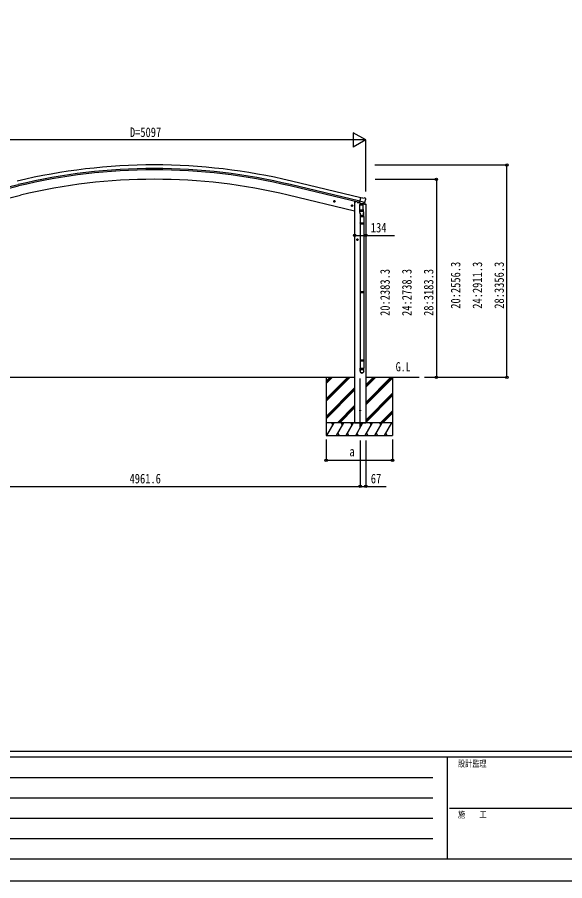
# Model space of a CAD drawing. Units: millimetres, scale not verified. Extents: x -14718 to 14718, y -10395 to 10395.
# Drawn here: x -9749 to -3153, y -10395 to 0 of the extents above; entities that cross this region are included whole.
import ezdxf
from ezdxf.enums import TextEntityAlignment as Align

# ---------------------------------------------------------------- set-up
doc = ezdxf.new("R2010")
doc.units = ezdxf.units.MM
doc.header["$LTSCALE"] = 40
for name, color, linetype in [('0-2_USER1', 3, 'Continuous'), ('0-4_YKK_12', 2, 'Continuous'), ('0-5_YKK_13', 4, 'Continuous'), ('0-6_YKK_A1', 4, 'Continuous'), ('0-7_YKK_D', 6, 'Continuous'), ('0-8_YKK_ZWAK', 7, 'Continuous')]:
    doc.layers.add(name, color=color, linetype=linetype)
doc.styles.add('ＭＳ ゴシック', font='')
doc.styles.get('ＭＳ ゴシック').set_extended_font_data('MS Gothic')

msp = doc.modelspace()

# ---------------------------------------------------------------- linework, layer by layer
at = {"layer": '0-4_YKK_12'}
msp.add_line((-5616.56, -4934.6), (-5616.56, -4350.65), dxfattribs=at)
at = {"layer": '0-5_YKK_13'}
for p, q in [((-5584.18, -2178), (-5610.11, -2171.77)), ((-5584.18, -2178), (-5570.92, -2175.3)), ((-5556.43, -2178.49), (-5569.62, -2175.32)), ((-5553.34, -2180.74), (-5549.48, -2187.03)), ((-5937.74, -2213.55), (-5918.29, -2218.22)), ((-5930.15, -2208.69), (-5935.32, -2214.14)), ((-5930.35, -2225.61), (-5925.68, -2206.16)), ((-5922.85, -2210.44), (-5930.15, -2208.69)), ((-5925.89, -2223.08), (-5920.72, -2217.64)), ((-5920.72, -2217.64), (-5922.85, -2210.44)), ((-5724.12, -2264.92), (-5704.67, -2269.59)), ((-5716.53, -2260.06), (-5721.69, -2265.5)), ((-5716.73, -2276.98), (-5712.06, -2257.53)), ((-5709.23, -2261.81), (-5716.53, -2260.06)), ((-5712.26, -2274.45), (-5707.1, -2269.01)), ((-5707.1, -2269.01), (-5709.23, -2261.81)), ((-5651.55, -2225.26), (-5651.55, -2228.41)), ((-5629.51, -2237.64), (-5647.72, -2233.27)), ((-5624.98, -2256.22), (-5579.18, -2256.22)), ((-5624.98, -2256.22), (-5624.98, -2324.22)), ((-5623.43, -2256.22), (-5617.67, -2256.22)), ((-5623.43, -2256.22), (-5617.67, -2256.22)), ((-5563.17, -2229.62), (-5620.68, -2215.81)), ((-5618.08, -2235.54), (-5618.08, -2250.22)), ((-5618.08, -2250.22), (-5617.67, -2250.22)), ((-5617.67, -2256.22), (-5586.49, -2256.22)), ((-5582.73, -2245.1), (-5590.25, -2243.29)), ((-5547, -2257.45), (-5589.81, -2247.17)), ((-5586.49, -2250.22), (-5586.08, -2250.22)), ((-5586.49, -2250.22), (-5586.49, -2256.22)), ((-5586.49, -2256.22), (-5580.73, -2256.22)), ((-5586.08, -2243.31), (-5586.08, -2250.22)), ((-5580.03, -2244.53), (-5563.65, -2230.04)), ((-5579.18, -2324.22), (-5579.18, -2256.22)), ((-5575.51, -2241.35), (-5549.3, -2247.64)), ((-5549.12, -2189.31), (-5549.39, -2190.46)), ((-5547, -2250.56), (-5547, -2257.45)), ((-5624.98, -2324.22), (-5624.98, -2325.72)), ((-5624.89, -2338.22), (-5624.89, -2338.22)), ((-5624.48, -2339.54), (-5624.48, -2339.54)), ((-5602.08, -2340.22), (-5622.98, -2340.22)), ((-5617.16, -2367.15), (-5619.32, -2340.22)), ((-5618.56, -2370.96), (-5618.56, -2400.14)), ((-5581.18, -2340.22), (-5602.08, -2340.22)), ((-5579.68, -2339.54), (-5579.68, -2339.54)), ((-5579.27, -2338.22), (-5579.26, -2338.22)), ((-5579.18, -2315.37), (-5575.29, -2363.81)), ((-5579.18, -2338.22), (-5579.18, -2325.72)), ((-5573.61, -2361.27), (-5573.07, -2364.2)), ((-5572.56, -2400.14), (-5572.56, -2369.73)), ((-5618.56, -2400.14), (-5572.56, -2400.14)), ((-5618.56, -2478.63), (-5617.56, -2476.63)), ((-5618.56, -2478.63), (-5572.56, -2478.63)), ((-5618.56, -2478.63), (-5618.56, -2486.63)), ((-5618.56, -2486.63), (-5572.56, -2486.63)), ((-5618.56, -2486.63), (-5617.56, -2488.63)), ((-5617.56, -2476.63), (-5573.56, -2476.63)), ((-5617.56, -2488.63), (-5573.56, -2488.63)), ((-5616.56, -2400.14), (-5616.56, -2476.63)), ((-5616.56, -2488.63), (-5616.56, -3300)), ((-5574.56, -2400.14), (-5574.56, -2476.63)), ((-5574.56, -2488.63), (-5574.56, -3300)), ((-5572.56, -2478.63), (-5573.56, -2476.63)), ((-5659.76, -2677.17), (-5639.76, -2677.17)), ((-5653.51, -2670.67), (-5657.27, -2677.17)), ((-5646.01, -2670.67), (-5653.51, -2670.67)), ((-5649.76, -2687.17), (-5649.76, -2667.17)), ((-5642.26, -2677.17), (-5646.01, -2670.67)), ((-5646.01, -2683.67), (-5642.26, -2677.17)), ((-5618.56, -3302), (-5617.56, -3300)), ((-5618.56, -3302), (-5572.56, -3302)), ((-5618.56, -3302), (-5618.56, -3310)), ((-5618.56, -3310), (-5572.56, -3310)), ((-5618.56, -3310), (-5617.56, -3312)), ((-5617.56, -3300), (-5573.56, -3300)), ((-5617.56, -3312), (-5573.56, -3312)), ((-5616.56, -3312), (-5616.56, -4123.37)), ((-5574.56, -3312), (-5574.56, -4123.37)), ((-5572.56, -3302), (-5573.56, -3300)), ((-5618.56, -4125.37), (-5617.56, -4123.37)), ((-5618.56, -4125.37), (-5572.56, -4125.37)), ((-5618.56, -4125.37), (-5618.56, -4133.37)), ((-5618.56, -4133.37), (-5572.56, -4133.37)), ((-5618.56, -4133.37), (-5617.56, -4135.37)), ((-5617.56, -4123.37), (-5573.56, -4123.37)), ((-5617.56, -4135.37), (-5573.56, -4135.37)), ((-5616.56, -4135.37), (-5616.56, -4226.09)), ((-5574.56, -4135.37), (-5574.56, -4226.09)), ((-5572.56, -4125.37), (-5573.56, -4123.37)), ((-5618.56, -4260.24), (-5618.56, -4226.09)), ((-5618.56, -4226.09), (-5572.56, -4226.09)), ((-5572.56, -4260.24), (-5572.56, -4226.09))]:
    msp.add_line(p, q, dxfattribs=at)
for points in [[(-5615.54, -2237.22), (-5625.26, -2234.89), (-5610.11, -2171.77)], [(-5935.32, -2214.14), (-5933.18, -2221.33), (-5925.89, -2223.08)], [(-5721.69, -2265.5), (-5719.56, -2272.7), (-5712.26, -2274.45)], [(-5623.43, -2256.22), (-5620.38, -2252.8), (-5618.08, -2250.22)], [(-5617.67, -2250.22), (-5619.11, -2251.5), (-5620.38, -2252.8)], [(-5617.67, -2256.22), (-5617.29, -2254.49), (-5616.73, -2252.87), (-5615.97, -2251.4), (-5615.22, -2250.38), (-5614.32, -2249.48), (-5613.27, -2248.69), (-5612.06, -2248.02), (-5610.72, -2247.47), (-5609.26, -2247.03), (-5607.78, -2246.7), (-5606.23, -2246.47), (-5604.63, -2246.31), (-5602.18, -2246.22), (-5601.32, -2246.23), (-5599.73, -2246.3), (-5598.13, -2246.44), (-5596.57, -2246.67), (-5595.08, -2246.98), (-5593.69, -2247.38), (-5592.4, -2247.88), (-5591.23, -2248.48), (-5589.28, -2250), (-5588.51, -2250.91), (-5587.71, -2252.24), (-5587.11, -2253.71), (-5586.67, -2255.29), (-5586.49, -2256.22)], [(-5617.67, -2250.22), (-5617.67, -2256.22), (-5586.49, -2256.22), (-5580.73, -2256.22)], [(-5615.54, -2237.22), (-5615.3, -2237.37), (-5590.53, -2243.32), (-5590.25, -2243.29)], [(-5583.78, -2252.8), (-5585.03, -2251.51), (-5586.49, -2250.22)], [(-5580.73, -2256.22), (-5583.78, -2252.8), (-5586.08, -2250.22)], [(-5562.9, -2229.04), (-5563.49, -2229.89), (-5563.65, -2230.04)], [(-5579.18, -2325.72), (-5579.18, -2324.22), (-5624.98, -2324.22)], [(-5624.89, -2325.72), (-5624.98, -2325.72), (-5624.98, -2338.22)], [(-5572.56, -2478.63), (-5572.56, -2486.63), (-5573.56, -2488.63)], [(-5657.27, -2677.17), (-5653.51, -2683.67), (-5646.01, -2683.67)], [(-5572.56, -3302), (-5572.56, -3310), (-5573.56, -3312)], [(-5572.56, -4125.37), (-5572.56, -4133.37), (-5573.56, -4135.37)]]:
    msp.add_lwpolyline(points, dxfattribs=at)
for centre, radius in [((-5928.02, -2215.89), 8.5), ((-5928.02, -2215.89), 7.7), ((-5928.02, -2215.89), 6.5), ((-5714.4, -2267.26), 8.5), ((-5714.4, -2267.26), 7.7), ((-5714.4, -2267.26), 6.5), ((-5649.76, -2677.17), 8.5), ((-5649.76, -2677.17), 7.7), ((-5649.76, -2677.17), 6.5), ((-5616.56, -4733.66), 5)]:
    msp.add_circle(centre, radius, dxfattribs=at)
for centre, radius, start, end in [((-5570.32, -2178.24), 3, 76.5, 101.5), ((-5557.6, -2183.35), 5, 31.5, 76.5), ((-5646.55, -2228.41), 5, 180, 256.5), ((-5746.2, -2143.21), 202.4, 334.90875, 346.5), ((-5550, -2250.56), 3, 0, 76.5), ((-5622.98, -2338.22), 2, 180, 221.38698), ((-5622.98, -2338.22), 2, 221.40963, 270), ((-5581.18, -2338.22), 2, 270, 318.59037), ((-5581.18, -2338.22), 2, 318.6071, 0), ((-5602.56, -2369.68), 30, 0, 10.52388)]:
    msp.add_arc(centre, radius, start, end, dxfattribs=at)
for centre, major_axis, ratio, start_param, end_param in [((-5582.04, -2242.17), (0.73, -2.92), 0.997631, 5.80419048, 5.89294842), ((-5582.07, -2242.05), (-2.63, 3.16), 0.650902, 2.11455212, 2.18736272), ((-5582.01, -2242.27), (0.73, -2.92), 0.997631, 5.96575902, 6.76218013), ((-5552.04, -2188.6), (1.57, -2.57), 0.99628, 0.7835347, 1.57079633), ((-5596.23, -2365.49), (-23, 0), 0.996195, 5.94260768, 9.92434405), ((-5596.22, -2365.49), (-21, 0), 0.996195, 0.07955725, 3.22167647), ((-5595.56, -4258.49), (23, 0), 0.996195, 6.28318531, 9.42477796), ((-5595.56, -4260.24), (23, 0), 0.996195, 6.28318531, 9.42477796), ((-5595.56, -4260.24), (0, -23.43), 0.981806, 4.71238898, 7.85398163)]:
    msp.add_ellipse(centre, major_axis=major_axis, ratio=ratio, start_param=start_param, end_param=end_param, dxfattribs=at)
msp.add_ellipse((-5595.56, -4260.24), major_axis=(-21, 0), ratio=0.996195, dxfattribs=at)
at = {"layer": '0-6_YKK_A1'}
for p, q in [((-5610.5, -2173.41), (-6446.21, -1972.77)), ((-10574.17, -2215.38), (-9738.45, -2014.75)), ((-10570.24, -2231.75), (-9734.52, -2031.11)), ((-5624.51, -2231.75), (-6460.22, -2031.11)), ((-5620.58, -2215.38), (-6456.29, -2014.75)), ((-10511.18, -2333.78), (-9708.14, -2140.99)), ((-5683.56, -2333.78), (-6486.6, -2140.99)), ((-5683.56, -2220.66), (-5670.69, -2220.66)), ((-5683.56, -2220.66), (-5683.56, -4883.66)), ((-5549.56, -2256.94), (-5549.56, -4883.66)), ((-10511.18, -4333.66), (-5683.56, -4333.66)), ((-6027.31, -4333.66), (-6027.31, -5033.66)), ((-6027.31, -4594.39), (-5766.58, -4333.66)), ((-6027.31, -4608.53), (-5752.44, -4333.66)), ((-6027.31, -4622.67), (-5738.3, -4333.66)), ((-6027.31, -4410.54), (-5950.43, -4333.66)), ((-6027.31, -4396.4), (-5964.57, -4333.66)), ((-6027.31, -4382.26), (-5978.71, -4333.66)), ((-5549.56, -4333.66), (-4907.81, -4333.67)), ((-5549.56, -4637.14), (-5246.08, -4333.66)), ((-5549.56, -4651.28), (-5231.94, -4333.66)), ((-5549.56, -4453.29), (-5429.93, -4333.66)), ((-5549.56, -4439.15), (-5444.07, -4333.66)), ((-5549.56, -4425.01), (-5458.21, -4333.66)), ((-5549.56, -4665.42), (-5227.31, -4343.18)), ((-5227.31, -4333.66), (-5227.31, -5033.66)), ((-6027.31, -4806.52), (-5683.56, -4462.77)), ((-6027.31, -4820.66), (-5683.56, -4476.91)), ((-6027.31, -4834.81), (-5683.56, -4491.06)), ((-5549.56, -4849.27), (-5227.31, -4527.02)), ((-5549.56, -4863.41), (-5227.31, -4541.16)), ((-5549.56, -4877.56), (-5227.31, -4555.31)), ((-5892.32, -4883.66), (-5683.56, -4674.9)), ((-5878.18, -4883.66), (-5683.56, -4689.05)), ((-5864.04, -4883.66), (-5683.56, -4703.19)), ((-5371.82, -4883.66), (-5227.31, -4739.15)), ((-5357.68, -4883.66), (-5227.31, -4753.3)), ((-5343.54, -4883.66), (-5227.31, -4767.44)), ((-5227.31, -4883.66), (-6027.31, -4883.66)), ((-6017.02, -5033.66), (-5930.42, -4883.66)), ((-5945.42, -4909.64), (-5960.42, -4883.66)), ((-5901.55, -5033.66), (-5814.95, -4883.66)), ((-5829.95, -4909.64), (-5844.95, -4883.66)), ((-5786.08, -5033.66), (-5699.48, -4883.66)), ((-5714.48, -4909.64), (-5729.48, -4883.66)), ((-5683.56, -4883.66), (-5549.56, -4883.66)), ((-5670.61, -5033.66), (-5584.01, -4883.66)), ((-5599.01, -4909.64), (-5614.01, -4883.66)), ((-5555.14, -5033.66), (-5468.54, -4883.66)), ((-5483.54, -4909.64), (-5498.54, -4883.66)), ((-5439.67, -5033.66), (-5353.07, -4883.66)), ((-5383.07, -4883.66), (-5368.07, -4909.64)), ((-5324.2, -5033.66), (-5237.6, -4883.66)), ((-6027.31, -5033.66), (-5227.31, -5033.66)), ((-5886.55, -5007.68), (-5871.56, -5033.66)), ((-5771.08, -5007.68), (-5756.08, -5033.66)), ((-5655.61, -5007.68), (-5640.61, -5033.66)), ((-5540.14, -5007.68), (-5525.15, -5033.66)), ((-5424.67, -5007.68), (-5409.68, -5033.66)), ((-5309.2, -5007.68), (-5294.2, -5033.66))]:
    msp.add_line(p, q, dxfattribs=at)
for radius in [7073, 7029.83, 7013, 6900]:
    msp.add_arc((-8097.37, -8850.34), radius, 76.5, 103.5, dxfattribs=at)
at = {"layer": '0-7_YKK_D'}
for p, q in [((-5549.06, -1477.34), (-5700.62, -1389.84)), ((-5700.62, -1389.84), (-5700.62, -1564.84)), ((-5724.06, -1477.34), (-10470.68, -1477.34)), ((-5549.06, -1477.34), (-5852.17, -1477.34)), ((-5549.06, -1477.34), (-5700.62, -1564.84)), ((-5549.06, -2097.79), (-5549.06, -1476.34)), ((-5442.41, -1777.34), (-3848.56, -1777.34)), ((-3849.56, -4333.66), (-3849.56, -1777.34)), ((-5434.74, -1950.34), (-4698.56, -1950.34)), ((-4699.56, -1950.34), (-4699.56, -4333.66)), ((-4842.57, -4333.66), (-3848.56, -4333.66)), ((-4842.57, -4333.66), (-4698.56, -4333.66)), ((-6027.31, -5083.66), (-6027.31, -5334.66)), ((-5227.31, -5083.66), (-5227.31, -5334.66)), ((-5616.56, -5097.13), (-5616.56, -5648.13)), ((-5616.56, -5097.13), (-5616.56, -5648.13)), ((-5549.56, -5097.13), (-5549.56, -5648.13)), ((-6027.31, -5333.66), (-5227.31, -5333.66)), ((-10578.18, -5647.13), (-5616.56, -5647.13))]:
    msp.add_line(p, q, dxfattribs=at)
for points in [[(-5683.56, -2625.72), (-5549.56, -2625.72), (-5202.46, -2625.72)], [(-5616.56, -5647.13), (-5549.56, -5647.13), (-5303.26, -5647.13)]]:
    msp.add_lwpolyline(points, dxfattribs=at)
for centre in [(-3849.56, -1777.34), (-4699.56, -1950.34), (-5683.56, -2625.72), (-5549.56, -2625.72), (-4699.56, -4333.66), (-3849.56, -4333.66), (-6027.31, -5333.66), (-5227.31, -5333.66), (-5616.56, -5647.13), (-5616.56, -5647.13), (-5549.56, -5647.13)]:
    msp.add_circle(centre, 14.88, dxfattribs=at)
at = {"layer": '0-8_YKK_ZWAK'}
for p, q in [((13632.57, -8837.5), (-13667.43, -8837.5)), ((-4567.43, -8907.5), (-13667.43, -8907.5)), ((-4567.43, -8907.5), (-4567.43, -10132.5)), ((-17.43, -8907.5), (-4567.43, -8907.5)), ((-13518.68, -9152.5), (-4742.43, -9152.5)), ((-13518.68, -9397.5), (-4742.43, -9397.5)), ((-4541.18, -9520), (-17.43, -9520)), ((-13518.68, -9642.5), (-4742.43, -9642.5)), ((-13518.68, -9887.5), (-4742.43, -9887.5)), ((-13667.43, -10132.5), (-4567.43, -10132.5)), ((-4567.43, -10132.5), (-17.43, -10132.5))]:
    msp.add_line(p, q, dxfattribs=at)
msp.add_lwpolyline([(-14717.5, -10395), (14717.5, -10395), (14717.5, 10395), (-14717.5, 10395)], close=True, dxfattribs=at)

# ---------------------------------------------------------------- texts
at = {"layer": '0-2_USER1', "style": 'ＭＳ ゴシック', "width": 0.8}
msp.add_text('G.L', height=110, dxfattribs=at).set_placement((-5189.24, -4295.25), align=Align.BOTTOM_LEFT)
at = {"layer": '0-7_YKK_D', "style": 'ＭＳ ゴシック', "width": 0.8}
for s, p in [('D=5097', (-8391.37, -1476.34)), ('134', (-5489.06, -2624.72)), ('a', (-5746.71, -5320.41)), ('4961.6', (-8395.57, -5646.13)), ('67', (-5489.06, -5646.13))]:
    msp.add_text(s, height=115.5, dxfattribs=at).set_placement(p, align=Align.BOTTOM_LEFT)
for s, p in [('20:2556.3', (-4375.56, -3509.1)), ('24:2911.3', (-4113.06, -3509.1)), ('28:3356.3', (-3850.56, -3509.1)), ('20:2383.3', (-5225.56, -3595.6)), ('24:2738.3', (-4963.06, -3595.6)), ('28:3183.3', (-4700.56, -3595.6))]:
    msp.add_text(s, height=115.5, rotation=90, dxfattribs=at).set_placement(p, align=Align.BOTTOM_LEFT)
at = {"layer": '0-8_YKK_ZWAK', "style": 'ＭＳ ゴシック', "width": 0.8}
for s, p in [('設計監理', (-4439.1, -9047.5)), ('施\u3000\u3000工', (-4439.1, -9660))]:
    msp.add_text(s, height=76.98, dxfattribs=at).set_placement(p, align=Align.BOTTOM_LEFT)

doc.saveas('drawing.dxf')
